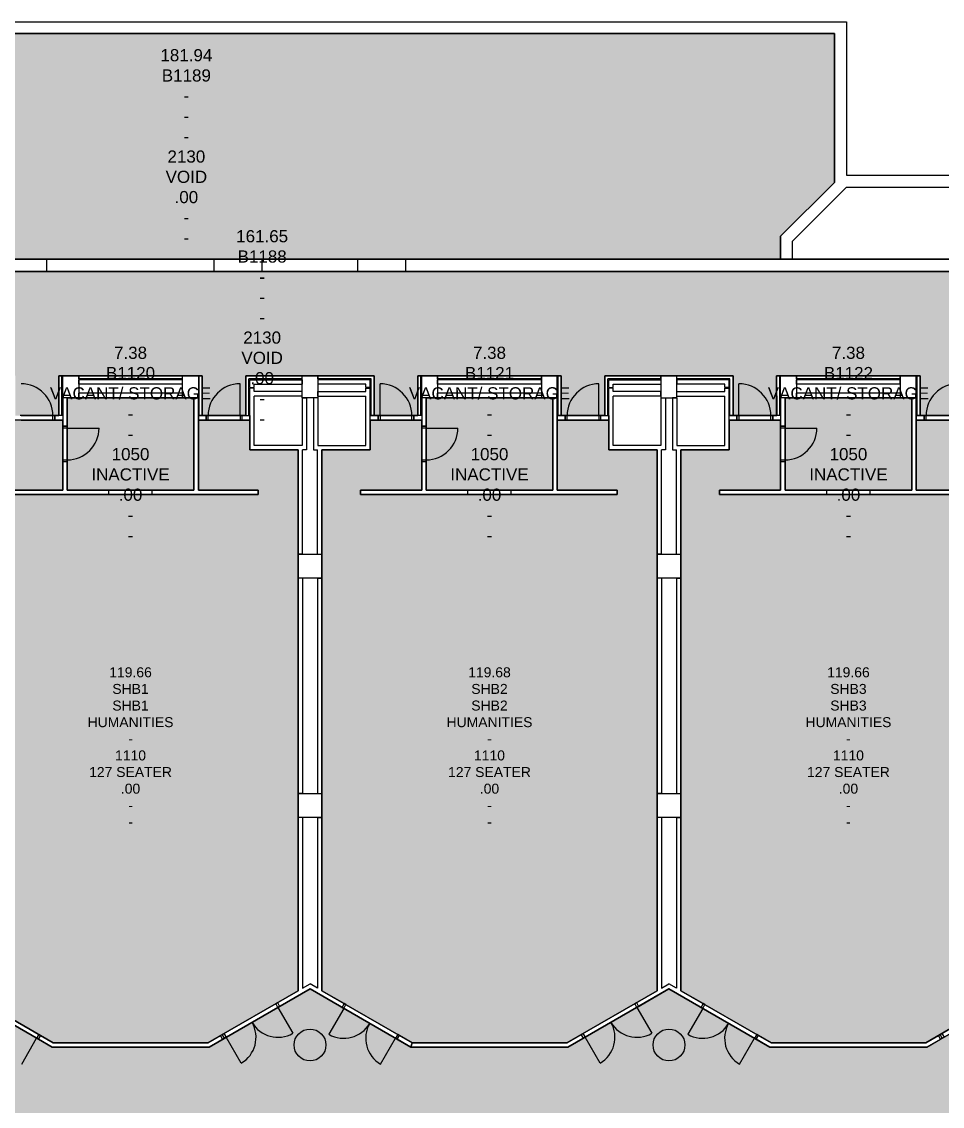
# Model space of a CAD drawing. Header units: inches. Extents: x -2632 to 158712, y -12611 to 70723.
# Drawn here: x 35239 to 58322, y 43535 to 70723 of the extents above; entities that cross this region are included whole.
import ezdxf

# ---------------------------------------------------------------- set-up
doc = ezdxf.new("R2010")
doc.units = ezdxf.units.IN
doc.header["$MEASUREMENT"] = 0
for name, color, linetype in [('DR', 8, 'Continuous'), ('GROS$', 1, 'Continuous'), ('HL-TMP', 7, 'Continuous'), ('RM$', 5, 'Continuous'), ('RM$TXT', 5, 'Continuous'), ('WA_EXT', 7, 'Continuous')]:
    doc.layers.add(name, color=color, linetype=linetype)
doc.styles.get("Standard").update_dxf_attribs({"font": 'arial.ttf'})

msp = doc.modelspace()

# ---------------------------------------------------------------- hatches: boundary and pattern name
at = {"layer": 'HL-TMP', "true_color": 0x66cfcf}
h = msp.add_hatch(color=133, dxfattribs=at)
h.paths.add_polyline_path([(2113, 61463), (968, 61463), (968, 61373), (968, 61358), (968, 58699), (2098, 58699)], flags=0)
h.paths.add_polyline_path([(69668, 64573), (63268, 64573), (60618, 64458), (24468, 64458), (22818, 64458), (22818, 65273), (18618, 65273), (18618, 64473), (12868, 64473), (12868, 61823), (35078, 61848), (35078, 60848), (35223, 60848), (36170, 60848), (36168, 61848), (39768, 61848), (39765, 60848), (40858, 60848), (40858, 61848), (44078, 61848), (44078, 60848), (45168, 60848), (45168, 61848), (48768, 61848), (48768, 60848), (49860, 60848), (49858, 61848), (53078, 61848), (53078, 60848), (54170, 60848), (54168, 61848), (57768, 61848), (57768, 60848), (58860, 60848), (58858, 61848), (62078, 61848), (62078, 60848), (63168, 60848), (63168, 61848), (68078, 61848), (68075, 60848), (69168, 60848), (69168, 61848), (69668, 61848)], flags=0)
h.paths.add_polyline_path([(55618, 70423), (23118, 70423), (23118, 64773), (24468, 64773), (54268, 64773), (54268, 65346), (55618, 66696)], flags=0)
at = {"layer": 'HL-TMP', "true_color": 0xff0000}
h = msp.add_hatch(color=1, dxfattribs=at)
h.paths.add_polyline_path([(42168, 59988), (40958, 59988), (40958, 60738), (39668, 60738), (39668, 58978), (41168, 58978), (41168, 58868), (34733, 58868), (34733, 58927), (34733, 58982), (36268, 58978), (36268, 60738), (35223, 60738), (34978, 60738), (34978, 59988), (33768, 59988), (33768, 46433), (35712, 45311), (35712, 45311), (36029, 45128), (39907, 45128), (42168, 46433)], flags=0)
h.paths.add_polyline_path([(51168, 59988), (49958, 59988), (49958, 60738), (48863, 60738), (48668, 60738), (48668, 58978), (50168, 58978), (50168, 58868), (43733, 58872), (43733, 58978), (45268, 58978), (45268, 60738), (43978, 60738), (43978, 59988), (42768, 59988), (42768, 46433), (45029, 45128), (48907, 45128), (51168, 46433)], flags=0)
h.paths.add_polyline_path([(60168, 59988), (58958, 59988), (58958, 60738), (57668, 60738), (57668, 58978), (59168, 58978), (59168, 58868), (52733, 58868), (52733, 58982), (54268, 58978), (54268, 60738), (52978, 60738), (52978, 59988), (51768, 59988), (51768, 46433), (54029, 45128), (57907, 45128), (59609, 46111), (59609, 46111), (60168, 46433)], flags=0)
h.paths.add_polyline_path([(70368, 60163), (69268, 60163), (69268, 60738), (67978, 60738), (67978, 58978), (69512, 58978), (69512, 58868), (61768, 58868), (61768, 58978), (63268, 58978), (63268, 60738), (61978, 60738), (61978, 59988), (60768, 59988), (60768, 46433), (62712, 45311), (63029, 45128), (67897, 45128), (70368, 46555)], flags=0)
h.paths.add_polyline_path([(93568, 58373), (92968, 58373), (92968, 58773), (93268, 58773), (93568, 58773), (93568, 61373), (92968, 61373), (92968, 61773), (93568, 61773), (93568, 64373), (92968, 64373), (92968, 64773), (93568, 64773), (93568, 67373), (92968, 67373), (92968, 67773), (93568, 67773), (93568, 69013), (92168, 69013), (92168, 68613), (88768, 68613), (88768, 69013), (86168, 69013), (86168, 68613), (82768, 68613), (82768, 69013), (81368, 69013), (81368, 67773), (81968, 67773), (81968, 67373), (81518, 67373), (81518, 64773), (81968, 64773), (81968, 64373), (81518, 64373), (81518, 61773), (81968, 61773), (81968, 61373), (81898, 61373), (81518, 61373), (81518, 58773), (81968, 58773), (81968, 58373), (81518, 58373), (81518, 55773), (81968, 55773), (81968, 55373), (81518, 55373), (81518, 52773), (81968, 52773), (81968, 52628), (92968, 52628), (92968, 52773), (93568, 52773), (93568, 55373), (92968, 55373), (92968, 55773), (93568, 55773)], flags=0)
h.paths.add_polyline_path([(37913, 40408), (36668, 40408), (36668, 40373), (36268, 40373), (33668, 40408), (33668, 40373), (32868, 40373), (23568, 40408), (23568, 40373), (22768, 40373), (21668, 40408), (21668, 37990), (20301, 36623), (15135, 36623), (13768, 37990), (13768, 38373), (13768, 40408), (12868, 40408), (12868, 40373), (7768, 40373), (7184, 40408), (668, 40408), (668, 40373), (468, 40373), (468, 40323), (468, 37773), (518, 37773), (968, 37773), (968, 37373), (468, 37373), (468, 34773), (968, 34773), (968, 34373), (468, 34373), (468, 31773), (968, 31773), (968, 31373), (468, 31373), (468, 28773), (968, 28773), (968, 28373), (468, 28373), (468, 25773), (968, 25773), (968, 25373), (468, 25373), (468, 22773), (518, 22773), (5253, 22683), (5253, 17773), (5723, 17773), (5723, 16773), (12868, 16773), (12868, 16723), (13768, 16723), (13768, 16773), (14168, 16773), (14168, 16723), (21268, 16723), (21268, 16773), (21668, 16773), (21668, 16723), (22768, 16723), (22768, 16773), (23468, 16773), (23468, 16723), (32868, 16723), (32868, 16773), (33668, 16773), (33668, 16723), (37913, 16723)], flags=0)
h.paths.add_polyline_path([(45413, 31503), (38213, 31503), (38213, 24113), (45413, 24113)], flags=0)
h.paths.add_polyline_path([(119938, 44532), (120868, 45072), (121620, 46369), (120768, 46864), (120768, 49186), (120768, 49534), (120233, 50461), (119882, 50663), (119932, 50750), (111575, 55575), (111525, 55489), (111218, 55666), (105852, 46373), (105247, 46373), (105192, 46373), (105192, 44473), (105592, 44473), (105592, 42364), (105592, 39673), (105192, 39673), (105192, 37773), (105852, 37773), (111218, 28480), (120233, 33685), (120768, 34612), (120768, 37282), (121620, 37777), (120868, 39074), (119938, 39613)], flags=0)
h.paths.add_polyline_path([(60268, 31393), (48633, 31393), (48633, 24285), (60268, 24285)], flags=0)
at = {"layer": 'HL-TMP', "true_color": 0x666666}
h = msp.add_hatch(color=251, dxfattribs=at)
h.paths.add_polyline_path([(63268, 13523), (61068, 13523), (61068, 13273), (60768, 13273), (60768, 12973), (60268, 12973), (60268, 13523), (57668, 13523), (57668, 12973), (57268, 12973), (57268, 13523), (54668, 13523), (54668, 12973), (54578, 12973), (54578, 6933), (60358, 6933), (60358, 9093), (63268, 9093)], flags=0)
h.paths.add_polyline_path([(45413, 12973), (45268, 12973), (45268, 13523), (42668, 13523), (42668, 12973), (42268, 12973), (42268, 13523), (39668, 13523), (39668, 12973), (39268, 12973), (39268, 13523), (36668, 13523), (36668, 12973), (36268, 12973), (36268, 13523), (33668, 13523), (33668, 12973), (33168, 12973), (33168, 13273), (32868, 13273), (32868, 13523), (30668, 13523), (30668, 9093), (33578, 9093), (33578, 6933), (39358, 6933), (39358, 8643), (45413, 8643), (45413, 8743)], flags=0)
h.paths.add_polyline_path([(5093, 61463), (2223, 61463), (2223, 58698), (5093, 58683)], flags=0)
h.paths.add_polyline_path([(39558, 61298), (36378, 61298), (36378, 58978), (39558, 58978)], flags=0)
h.paths.add_polyline_path([(48558, 61298), (45378, 61298), (45378, 58978), (48558, 58978)], flags=0)
h.paths.add_polyline_path([(57558, 61298), (54378, 61298), (54378, 58978), (57558, 58978)], flags=0)
h.paths.add_polyline_path([(67868, 61340), (66268, 61340), (66268, 61298), (63378, 61298), (63378, 58978), (67868, 58978)], flags=0)
h.paths.add_polyline_path([(33358, 8873), (23468, 8873), (23068, 8873), (23068, 6273), (23268, 6273), (23268, 6183), (30268, 6183), (30268, 6933), (33358, 6933)], flags=0)
h.paths.add_polyline_path([(30268, 5963), (23268, 5963), (23268, 4373), (23068, 4373), (23068, 3273), (23268, 3273), (23268, 1373), (23068, 1373), (23053, -4227), (23468, -4227), (23468, -4627), (23068, -4627), (23068, -5852), (24268, -5852), (24268, -5816), (24268, -5327), (24358, -5327), (24358, -4807), (24358, -3037), (23963, -3037), (23963, -1627), (23468, -1627), (23468, -1407), (24183, -1407), (24183, -2817), (27868, -2817), (27868, -2777), (24868, -2777), (24868, 1173), (27868, 1173), (27868, -2817), (28768, -2817), (29268, -2817), (29268, -887), (29268, 933), (30268, 933)], flags=0)
h.paths.add_polyline_path([(35568, 933), (36268, 933), (36268, 6073), (36268, 6823), (33578, 6823), (33578, -2816), (33358, -2816), (33358, 6713), (30668, 6713), (30668, 713), (29488, 713), (29488, -887), (29488, -3724), (29363, -3849), (29190, -3672), (27883, -4979), (28231, -5327), (28818, -5327), (29558, -4587), (30691, -4587), (30691, -4401), (33207, -4401), (33207, -4416), (33578, -4416), (33578, -4587), (34339, -4587), (35023, -4982), (35023, -5327), (36668, -5327), (36668, -5827), (39268, -5827), (39268, -5437), (37068, -5437), (37068, -4793), (35568, -3927)], flags=0)
h.paths.add_polyline_path([(29268, -3037), (27868, -3037), (24578, -3037), (24578, -4399), (27137, -4399), (27137, -4587), (27491, -4587), (27792, -4889), (29216, -3465), (29268, -3516)], flags=0)
h.paths.add_polyline_path([(27399, -4807), (26996, -4807), (26996, -4547), (26986, -4547), (24578, -4547), (24578, -4807), (24578, -5327), (24668, -5327), (24668, -5827), (27268, -5827), (27268, -5327), (27919, -5327)], flags=0)
h.paths.add_polyline_path([(39358, 5073), (36488, 5073), (36468, 1573), (36668, 1573), (36668, 713), (35788, 713), (35788, -3287), (36468, -3287), (39358, -3287), (39358, -800), (38768, -800), (38768, -2627), (36768, -2627), (36768, 373), (38768, 373), (38768, -800), (39358, -800)], flags=0)
h.paths.add_polyline_path([(39358, -3507), (36468, -3507), (35788, -3507), (35788, -3800), (37288, -4666), (37288, -4909), (39358, -4909)], flags=0)
h.paths.add_polyline_path([(54358, -800), (54358, 713), (50978, 713), (50978, 1313), (48578, 1313), (48578, 713), (48358, 713), (48358, 6823), (45578, 6823), (45578, 2033), (45578, 713), (45358, 713), (45358, 1313), (42958, 1313), (42958, 713), (39578, 713), (39578, -800), (39578, -4997), (42523, -4997), (42523, -5327), (42561, -5327), (42668, -5327), (42668, -5827), (45268, -5827), (45268, -5327), (45668, -5327), (45668, -5827), (48268, -5827), (48268, -5327), (48668, -5327), (48668, -5827), (51268, -5827), (51268, -5327), (51413, -5327), (51413, -4997), (54358, -4997), (54358, -4793), (54379, -4793), (54358, -3593)], flags=0)
h.paths.add_polyline_path([(57448, 5073), (54578, 5073), (54578, -3287), (57468, -3290), (57468, -3180), (57168, -2627), (55168, -2627), (55168, 373), (57168, 373), (57168, -2627), (57468, -3180), (58148, -3180), (58148, 713), (57268, 713), (57268, 1573), (57448, 1573)], flags=0)
h.paths.add_polyline_path([(57448, 6073), (57268, 6073), (57268, 6823), (54578, 6823), (54578, 5293), (57448, 5293)], flags=0)
h.paths.add_polyline_path([(57268, -5327), (57668, -5327), (58913, -5327), (58913, -4982), (59596, -4587), (60358, -4587), (60358, -2816), (60358, 6823), (57668, 6823), (57668, 1573), (57668, 933), (58368, 933), (58368, -3927), (56868, -4793), (56868, -5437), (54668, -5437), (54668, -5827), (57268, -5827)], flags=0)
h.paths.add_polyline_path([(66068, 1173), (69068, 1173), (69068, -2777), (66468, -2777), (66468, -3037), (65168, -3037), (64668, -3037), (64674, -3510), (64719, -3465), (66151, -4897), (66445, -4587), (66799, -4587), (66799, -4399), (69358, -4399), (69358, -3037), (69223, -3037), (69223, -2817), (69753, -2817), (69753, -1407), (70468, -1407), (70468, -1227), (70868, -1227), (70868, 1373), (70668, 1373), (70668, 3273), (70868, 3273), (70868, 4373), (70668, 4373), (70668, 5963), (69168, 5963), (63668, 5963), (63668, 933), (64668, 933), (64668, 713), (63268, 713), (63268, 6713), (60578, 6713), (60578, -2816), (60578, -4416), (60578, -4587), (60723, -4587), (60729, -4401), (63244, -4401), (63244, -4587), (64377, -4587), (65117, -5327), (65705, -5327), (66053, -4979), (64747, -3674), (64572, -3849), (64448, -3724), (64448, -887), (64668, -887), (64668, -2817), (66068, -2817)], flags=0)
h.paths.add_polyline_path([(58148, -3800), (58148, -3400), (57468, -3400), (54818, -3397), (54818, -3507), (54578, -3507), (54578, -4793), (54578, -4912), (56648, -4912), (56648, -4666)], flags=0)
h.paths.add_polyline_path([(70818, 8873), (60578, 8873), (60578, 6933), (63668, 6933), (63668, 6183), (69168, 6183), (70668, 6183), (70668, 6273), (70868, 6273)], flags=0)
h.paths.add_polyline_path([(54488, 12973), (54268, 12973), (54268, 13523), (51668, 13523), (51668, 12973), (51268, 12973), (51268, 13523), (48668, 13523), (48668, 12973), (48523, 12973), (48523, 8643), (54488, 8643)], flags=0)
h.paths.add_polyline_path([(61068, 34573), (64943, 34573), (64943, 27813), (60578, 27813), (60578, 28373), (61068, 28373), (61068, 28773), (60578, 28773), (60578, 34373), (61068, 34373)], flags=0)
h.paths.add_polyline_path([(72468, 44873), (70368, 44873), (70368, 45273), (69868, 46139), (67926, 45018), (62999, 45018), (62657, 45215), (60468, 46480), (59664, 46015), (57936, 45018), (53999, 45018), (51468, 46480), (48936, 45018), (44999, 45018), (44999, 45018), (42468, 46480), (39936, 45018), (35999, 45018), (35657, 45215), (35657, 45215), (33468, 46480), (30936, 45018), (25799, 45018), (25457, 45215), (24015, 46048), (23568, 45273), (23568, 44873), (23168, 44873), (23168, 40773), (23568, 40773), (23568, 40628), (32868, 40623), (32868, 40873), (33168, 40873), (33168, 41173), (33668, 41173), (33668, 40628), (34168, 40628), (35768, 40628), (36268, 40628), (36268, 41173), (36668, 41173), (36668, 40628), (39268, 40628), (39268, 41173), (39668, 41173), (39668, 40373), (39268, 40373), (39268, 40518), (38918, 40518), (38918, 39301), (39523, 39301), (39523, 34773), (39568, 34773), (39568, 34373), (39368, 34373), (39368, 34518), (39133, 34518), (39133, 33538), (39523, 33538), (39523, 31613), (43913, 31613), (45508, 35403), (43513, 35880), (45013, 37044), (45468, 36935), (45468, 38573), (48468, 38573), (48468, 36935), (48923, 37044), (50423, 35880), (48428, 35403), (45508, 35403), (43913, 31613), (48413, 31613), (54413, 31613), (54413, 40373), (54268, 40373), (54268, 41173), (54668, 41173), (54668, 40628), (57268, 40628), (57268, 41173), (57668, 41173), (57668, 40628), (60268, 40628), (60268, 41173), (60768, 41173), (60768, 40873), (61068, 40873), (61068, 40623), (70368, 40628), (70368, 40773), (71168, 40773), (71168, 40628), (72182, 40628), (72182, 40773), (72468, 40773)], flags=0)
h.paths.add_polyline_path([(54358, 6933), (51198, 6933), (51198, 933), (54358, 933)], flags=0)
h.paths.add_polyline_path([(79768, 13373), (72668, 13373), (72668, 11390), (72833, 10990), (73635, 10189), (74035, 10023), (78401, 10023), (78801, 10189), (79602, 10990), (79768, 11390)], flags=0)
h.paths.add_polyline_path([(79768, 47256), (79602, 47656), (78801, 48457), (78401, 48623), (74035, 48623), (73635, 48457), (72833, 47656), (72668, 47256), (72668, 45273), (78168, 45273), (78168, 45098), (79753, 45098), (79753, 45273)], flags=0)
h.paths.add_polyline_path([(21268, 47256), (21102, 47656), (20301, 48457), (19901, 48623), (15535, 48623), (15135, 48457), (14333, 47656), (14168, 47256), (14168, 45273), (19668, 45273), (21268, 45273)], flags=0)
h.paths.add_polyline_path([(21268, 13373), (19668, 13373), (15768, 13373), (15768, 13548), (14168, 13548), (14168, 11390), (14333, 10990), (15135, 10189), (15535, 10023), (19901, 10023), (20301, 10189), (21268, 11390)], flags=0)
h.paths.add_polyline_path([(127127, 43176), (121715, 46314), (120963, 45017), (121442, 44737), (122678, 44022), (122678, 40124), (120963, 39129), (121715, 37832), (127127, 40969), (127770, 42073)], flags=0)
h.paths.add_polyline_path([(42738, 6933), (39578, 6933), (39578, 6713), (39578, 933), (42738, 933)], flags=0)
h.paths.add_polyline_path([(93317, 43373), (88153, 43373), (81493, 43373), (81493, 41028), (86168, 41028), (86168, 40628), (89189, 40628), (89189, 40628), (93168, 40628), (93168, 41028), (93317, 41028)], flags=0)
h.paths.add_polyline_path([(12028, 43513), (968, 43513), (968, 43373), (68, 43373), (68, 43513), (-2332, 43513), (-2332, 41028), (-332, 41028), (668, 41028), (668, 40628), (7184, 40628), (7768, 40628), (7768, 41028), (12028, 41028)], flags=0)
h.paths.add_polyline_path([(105082, 39673), (103720, 39673), (103720, 37773), (105082, 37773)], flags=0)
h.paths.add_polyline_path([(105082, 46373), (103720, 46373), (103720, 44473), (105082, 44473)], flags=0)
h.paths.add_polyline_path([(88313, 48323), (86428, 48323), (86428, 43483), (88153, 43483), (88313, 43483)], flags=0)
h.paths.add_polyline_path([(7918, 61463), (5203, 61463), (5203, 58683), (7918, 58683)], flags=0)
h.paths.add_polyline_path([(12718, 61373), (11818, 61373), (11818, 61463), (10618, 61463), (10518, 61463), (10518, 58683), (11968, 58683), (11968, 58773), (12728, 58773)], flags=0)
h.paths.add_polyline_path([(5273, 13518), (7663, 13518), (7663, 4628), (7542, 4628), (7542, 4518), (7773, 4518), (7773, 3518), (5163, 3518), (5163, 4518), (5273, 4518), (5273, 7628)], flags=0)
h.paths.add_polyline_path([(72970, 49525), (71506, 49525), (71506, 48093), (71168, 48093), (71168, 48073), (71168, 47873), (70478, 47873), (70478, 46313), (72368, 46313), (72368, 47256), (72268, 47256), (72268, 47656), (72551, 47939), (72551, 47939), (73554, 48942)], flags=0)
h.paths.add_polyline_path([(54488, 8533), (48413, 8533), (48413, 12973), (48268, 12973), (48268, 13523), (45668, 13523), (45668, 12973), (45523, 12973), (45523, 8533), (39468, 8533), (39468, 6933), (39578, 6933), (42738, 6933), (42787, 6933), (47768, 6933), (50668, 6933), (51198, 6933), (54358, 6933), (54468, 6933)], flags=0)
h.paths.add_polyline_path([(13943, 16373), (13768, 16373), (13768, 16503), (12868, 16503), (12868, 16373), (11968, 16373), (11968, 16553), (5723, 16553), (968, 16553), (968, 16373), (968, 13628), (7323, 13628), (10004, 13628), (13682, 13628), (13768, 13628), (13768, 13773), (13943, 13773)], flags=0)
h.paths.add_polyline_path([(21443, 16373), (21268, 16373), (21268, 16503), (14168, 16503), (14168, 16373), (13993, 16373), (13993, 13773), (14168, 13773), (14168, 13598), (15768, 13598), (15768, 13773), (21268, 13773), (21443, 13773)], flags=0)
h.paths.add_polyline_path([(48413, 31613), (45523, 31613), (45523, 24113), (45523, 23893), (45523, 16503), (42668, 16503), (42668, 16373), (42268, 16373), (42268, 16503), (33668, 16503), (33668, 16373), (33604, 16373), (32868, 16373), (32868, 16503), (23468, 16503), (23468, 16373), (22768, 16373), (22768, 16503), (21668, 16503), (21668, 16373), (21493, 16373), (21493, 13773), (21668, 13773), (21668, 13628), (22709, 13628), (24268, 13628), (24268, 13773), (24668, 13773), (24668, 13633), (30268, 13633), (30268, 13773), (30668, 13773), (30668, 13633), (32868, 13633), (32868, 13773), (33668, 13773), (33668, 13633), (36268, 13633), (36268, 13773), (36668, 13773), (36668, 13633), (39268, 13633), (39268, 13773), (39668, 13773), (39668, 13633), (42268, 13633), (42268, 13773), (42668, 13773), (42668, 13633), (42723, 13633), (45268, 13633), (45268, 13773), (45668, 13773), (45668, 13633), (48268, 13633), (48268, 13773), (48668, 13773), (48668, 13633), (51268, 13633), (51268, 13773), (51668, 13773), (51668, 13633), (54268, 13633), (54268, 13773), (54668, 13773), (54668, 13633), (57268, 13633), (57268, 13773), (57668, 13773), (57668, 13633), (60268, 13633), (60268, 13773), (61068, 13773), (61068, 13633), (63268, 13633), (63268, 13773), (63358, 13773), (63358, 16518), (61411, 16518), (61068, 16518), (61068, 16373), (60268, 16373), (60268, 16518), (51668, 16518), (51668, 16373), (51268, 16373), (51268, 16518), (48413, 16518)], flags=0)
h.paths.add_polyline_path([(104382, 43531), (104382, 44363), (103750, 44363), (102578, 43680), (102578, 40466), (103750, 39783), (104382, 39783)], flags=0)
h.paths.add_polyline_path([(23118, 44873), (19668, 44873), (14168, 44873), (13768, 44873), (12078, 44873), (12078, 43733), (12418, 43733), (12418, 43513), (12078, 43513), (12078, 41028), (12868, 41028), (12868, 40628), (13768, 40628), (13768, 40773), (14168, 40773), (14168, 40628), (21268, 40628), (21268, 40773), (21668, 40773), (21668, 40628), (22768, 40628), (22768, 40773), (23118, 40773)], flags=0)
at = {"layer": 'HL-TMP', "true_color": 0x333333}
h = msp.add_hatch(color=250, dxfattribs=at)
h.paths.add_polyline_path([(72518, 44873), (81389, 44873), (81413, 44873), (81413, 43373), (81443, 43373), (81443, 41028), (81068, 41028), (81068, 40628), (80194, 40628), (80194, 40773), (79594, 40773), (79594, 40518), (76518, 40518), (76518, 40773), (75918, 40773), (75918, 40518), (72782, 40518), (72782, 40773), (72515, 40773)], flags=0)
h.paths.add_polyline_path([(103610, 39737), (102468, 40402), (102468, 43743), (103610, 44409), (103610, 46389), (104374, 46834), (102353, 50303), (99583, 50303), (97773, 47196), (98287, 46290), (96896, 43903), (96728, 43615), (95687, 43615), (95545, 43373), (93367, 43373), (93367, 41028), (93868, 41028), (93868, 40773), (95545, 40773), (95687, 40530), (96728, 40530), (96896, 40243), (98287, 37856), (97773, 36950), (99583, 33843), (102353, 33843), (104374, 37312), (103610, 37773)], flags=0)
h.paths.add_polyline_path([(12418, 58373), (11968, 58373), (11968, 58463), (10333, 58463), (10333, 55773), (12418, 55773)], flags=0)
h.paths.add_polyline_path([(85028, 52518), (88313, 52518), (88313, 48433), (86318, 48433), (86318, 48323), (85028, 48323)], flags=0)
h.paths.add_polyline_path([(22653, 53905), (22768, 53905), (22768, 54273), (22768, 57273), (23458, 57273), (23458, 59873), (22768, 59873), (22768, 61323), (12838, 61323), (12838, 58773), (12868, 58773), (12868, 58373), (12868, 55773), (12868, 55373), (12728, 55373), (12728, 52773), (12868, 52773), (12868, 52373), (12618, 52373), (12618, 49773), (12868, 49773), (12868, 49373), (12728, 49373), (12728, 46773), (12868, 46773), (12868, 46373), (12618, 46373), (12618, 45273), (13768, 45273), (13868, 45273), (13868, 47256), (13768, 47256), (13768, 47656), (15135, 49023), (15535, 49023), (15535, 48923), (19901, 48923), (19901, 49023), (20301, 49023), (21668, 47656), (21668, 47273), (21568, 47256), (21568, 46649), (22768, 46649), (22768, 48240), (22653, 48240)], flags=0)
h.paths.add_polyline_path([(72468, 44873), (70368, 44873), (70368, 45273), (69868, 46139), (67926, 45018), (62999, 45018), (62657, 45215), (60468, 46480), (59664, 46015), (57936, 45018), (53999, 45018), (51468, 46480), (48936, 45018), (44999, 45018), (44999, 45018), (42468, 46480), (39936, 45018), (35999, 45018), (35657, 45215), (35657, 45215), (33468, 46480), (30936, 45018), (25799, 45018), (25457, 45215), (24015, 46048), (23568, 45273), (23568, 44873), (23168, 44873), (23168, 40773), (23568, 40773), (23568, 40628), (32868, 40623), (32868, 40873), (33168, 40873), (33168, 41173), (33668, 41173), (33668, 40628), (34168, 40628), (35768, 40628), (36268, 40628), (36268, 41173), (36668, 41173), (36668, 40628), (39268, 40628), (39268, 41173), (39668, 41173), (39668, 40373), (39268, 40373), (39268, 40518), (38918, 40518), (38918, 39301), (39523, 39301), (39523, 34773), (39568, 34773), (39568, 34373), (39368, 34373), (39368, 34518), (39133, 34518), (39133, 33538), (39523, 33538), (39523, 31613), (43913, 31613), (45508, 35403), (43513, 35880), (45013, 37044), (45468, 36935), (45468, 38573), (48468, 38573), (48468, 36935), (48923, 37044), (50423, 35880), (48428, 35403), (45508, 35403), (43913, 31613), (48413, 31613), (54413, 31613), (54413, 40373), (54268, 40373), (54268, 41173), (54668, 41173), (54668, 40628), (57268, 40628), (57268, 41173), (57668, 41173), (57668, 40628), (60268, 40628), (60268, 41173), (60768, 41173), (60768, 40873), (61068, 40873), (61068, 40623), (70368, 40628), (70368, 40773), (71168, 40773), (71168, 40628), (72182, 40628), (72182, 40773), (72468, 40773)], flags=0)

# ---------------------------------------------------------------- linework, layer by layer
at = {"layer": 'DR', "linetype": 'Continuous'}
for p, q in [((40713, 60848), (40713, 61648)), ((44223, 60848), (44223, 61648)), ((49713, 60848), (49713, 61648)), ((53223, 60848), (53223, 61648)), ((36378, 60538), (37178, 60538)), ((45378, 60538), (46178, 60538)), ((54378, 60538), (55178, 60538)), ((41664, 46015), (42039, 45366)), ((43315, 45990), (42940, 45341)), ((50664, 46015), (51039, 45366)), ((52315, 45990), (51940, 45341)), ((35239, 44591), (35614, 45240)), ((40740, 44616), (40365, 45265)), ((44239, 44591), (44614, 45240)), ((49740, 44616), (49365, 45265)), ((53239, 44591), (53614, 45240))]:
    msp.add_line(p, q, dxfattribs=at)
for points in [[(36023, 60848), (36073, 60848), (36073, 60738), (36023, 60738), (36023, 60848)], [(39913, 60848), (39863, 60848), (39863, 60738), (39913, 60738), (39913, 60848)], [(40763, 60848), (40713, 60848), (40713, 60738), (40763, 60738), (40763, 60848)], [(44173, 60848), (44223, 60848), (44223, 60738), (44173, 60738), (44173, 60848)], [(45023, 60848), (45073, 60848), (45073, 60738), (45023, 60738), (45023, 60848)], [(48913, 60848), (48863, 60848), (48863, 60738), (48913, 60738), (48913, 60848)], [(49763, 60848), (49713, 60848), (49713, 60738), (49763, 60738), (49763, 60848)], [(53173, 60848), (53223, 60848), (53223, 60738), (53173, 60738), (53173, 60848)], [(54023, 60848), (54073, 60848), (54073, 60738), (54023, 60738), (54023, 60848)], [(57913, 60848), (57863, 60848), (57863, 60738), (57913, 60738), (57913, 60848)], [(36378, 60588), (36378, 60538), (36268, 60538), (36268, 60588), (36378, 60588)], [(45378, 60588), (45378, 60538), (45268, 60538), (45268, 60588), (45378, 60588)], [(54378, 60588), (54378, 60538), (54268, 60538), (54268, 60588), (54378, 60588)], [(36378, 59738), (36378, 59688), (36268, 59688), (36268, 59738), (36378, 59738)], [(45378, 59738), (45378, 59688), (45268, 59688), (45268, 59738), (45378, 59738)], [(54378, 59738), (54378, 59688), (54268, 59688), (54268, 59738), (54378, 59738)], [(41664, 46015), (41609, 46111), (41652, 46136), (41707, 46040), (41664, 46015)], [(43315, 45990), (43370, 46086), (43327, 46111), (43272, 46015), (43315, 45990)], [(50664, 46015), (50609, 46111), (50652, 46136), (50707, 46040), (50664, 46015)], [(52315, 45990), (52370, 46086), (52327, 46111), (52272, 46015), (52315, 45990)], [(35657, 45215), (35712, 45311), (35669, 45336), (35614, 45240), (35657, 45215)], [(40322, 45240), (40267, 45336), (40310, 45361), (40365, 45265), (40322, 45240)], [(44657, 45215), (44712, 45311), (44669, 45336), (44614, 45240), (44657, 45215)], [(49322, 45240), (49267, 45336), (49310, 45361), (49365, 45265), (49322, 45240)], [(53657, 45215), (53712, 45311), (53669, 45336), (53614, 45240), (53657, 45215)], [(58322, 45240), (58267, 45336), (58310, 45361), (58365, 45265), (58322, 45240)]]:
    msp.add_lwpolyline(points, dxfattribs=at)
for centre, radius, start, end in [((35223, 60848), 800, 0, 90), ((40713, 60848), 800, 90, 180), ((44223, 60848), 800, 0, 90), ((49713, 60848), 800, 90, 180), ((53223, 60848), 800, 0, 90), ((58713, 60848), 800, 90, 180), ((36378, 60538), 800, 270, 0), ((45378, 60538), 800, 270, 0), ((54378, 60538), 800, 270, 0), ((40365, 45265), 750, 300, 30), ((41664, 46015), 750, 210, 300), ((43315, 45990), 750, 240, 330), ((44614, 45240), 750, 150, 240), ((49365, 45265), 750, 300, 30), ((50664, 46015), 750, 210, 300), ((52315, 45990), 750, 240, 330), ((53614, 45240), 750, 150, 240)]:
    msp.add_arc(centre, radius, start, end, dxfattribs=at)
at = {"layer": 'GROS$'}
for points in [[(22818, 70723), (55918, 70723), (55918, 66873), (60618, 66873), (60618, 64458), (63268, 64573), (63268, 64973), (69668, 64973), (69668, 61848), (71168, 61848), (71168, 59905), (71282, 59905), (71282, 57240), (71282, 55490), (72226, 55519)], [(23118, 70423), (55618, 70423), (55618, 66696), (54268, 65346), (54268, 64773), (54568, 64773), (54568, 65223), (55918, 66573), (60318, 66573), (60318, 64773), (24468, 64773)], [(24468, 64458), (60618, 64458)], [(58860, 60848), (57768, 60848), (57768, 61848), (54168, 61848), (54170, 60848), (53078, 60848), (53078, 61848), (49858, 61848), (49860, 60848), (48768, 60848), (48768, 61848), (45168, 61848), (45168, 60848), (44078, 60848), (44078, 61848), (40858, 61848), (40858, 60848), (39765, 60848), (39768, 61848), (36168, 61848), (36170, 60848), (35198, 60848)], [(34733, 58868), (41168, 58868), (41168, 58978), (39668, 58978), (39668, 61298), (39558, 61298), (39558, 58978), (36378, 58978), (36378, 61298), (39668, 61298), (39668, 60738), (40958, 60738), (40958, 59988), (42168, 59988), (42168, 46433), (39907, 45128), (36029, 45128), (35712, 45311), (35657, 45215), (35999, 45018), (39936, 45018), (42468, 46480), (44999, 45018), (45029, 45128), (42768, 46433), (42768, 59988), (43978, 59988), (43978, 60738), (45268, 60738), (45268, 58978), (43733, 58978), (43733, 58872), (50168, 58868), (50168, 58978), (48668, 58978), (48668, 61298), (48558, 61298), (48558, 58978), (45378, 58978), (45378, 61298), (48668, 61298), (48668, 60738), (48863, 60738), (49958, 60738), (49958, 59988), (51168, 59988), (51168, 46433), (48907, 45128), (45029, 45128), (44999, 45018), (48936, 45018), (51468, 46480), (53999, 45018), (57936, 45018), (59664, 46015)], [(59168, 58978), (57668, 58978), (57668, 61298), (57558, 61298), (57558, 58978), (54378, 58978), (54378, 61262), (54378, 61298), (57668, 61298), (57668, 60738), (58958, 60738)], [(35223, 60738), (36268, 60738), (36268, 58978), (34733, 58982)], [(59609, 46111), (57907, 45128), (54029, 45128), (51768, 46433), (51768, 59988), (52978, 59988), (52978, 60738), (54268, 60738), (54268, 58978), (52733, 58982), (52733, 58868), (59168, 58868)], [(33468, 46480), (35657, 45215), (35712, 45311), (33768, 46433)]]:
    msp.add_lwpolyline(points, dxfattribs=at)
at = {"layer": 'RM$'}
for points in [[(55618, 70423), (23118, 70423), (23118, 64773), (24468, 64773), (54268, 64773), (54268, 65346), (55618, 66696)], [(39558, 61298), (36378, 61298), (36378, 58978), (39558, 58978)], [(48558, 61298), (45378, 61298), (45378, 58978), (48558, 58978)], [(57558, 61298), (54378, 61298), (54378, 58978), (57558, 58978)], [(42168, 59988), (40958, 59988), (40958, 60738), (39668, 60738), (39668, 58978), (41168, 58978), (41168, 58868), (34733, 58868), (34733, 58927), (34733, 58982), (36268, 58978), (36268, 60738), (35223, 60738), (34978, 60738), (34978, 59988), (33768, 59988), (33768, 46433), (35712, 45311), (35712, 45311), (36029, 45128), (39907, 45128), (42168, 46433)], [(51168, 59988), (49958, 59988), (49958, 60738), (48863, 60738), (48668, 60738), (48668, 58978), (50168, 58978), (50168, 58868), (43733, 58872), (43733, 58978), (45268, 58978), (45268, 60738), (43978, 60738), (43978, 59988), (42768, 59988), (42768, 46433), (45029, 45128), (48907, 45128), (51168, 46433)], [(60168, 59988), (58958, 59988), (58958, 60738), (57668, 60738), (57668, 58978), (59168, 58978), (59168, 58868), (52733, 58868), (52733, 58982), (54268, 58978), (54268, 60738), (52978, 60738), (52978, 59988), (51768, 59988), (51768, 46433), (54029, 45128), (57907, 45128), (59609, 46111), (59609, 46111), (60168, 46433)]]:
    msp.add_lwpolyline(points, close=True, dxfattribs=at)
for points in [[(60618, 64458), (24468, 64458)], [(35223, 60848), (36170, 60848), (36168, 61848), (39768, 61848), (39765, 60848), (40858, 60848), (40858, 61848), (44078, 61848), (44078, 60848), (45168, 60848), (45168, 61848), (48768, 61848), (48768, 60848), (49860, 60848), (49858, 61848), (53078, 61848), (53078, 60848), (54170, 60848), (54168, 61848), (57768, 61848), (57768, 60848), (58860, 60848)], [(72468, 44873), (70368, 44873), (70368, 45273), (69868, 46139), (67926, 45018), (62999, 45018), (62657, 45215), (60468, 46480), (59664, 46015), (57936, 45018), (53999, 45018), (51468, 46480), (48936, 45018), (44999, 45018), (44999, 45018), (42468, 46480), (39936, 45018), (35999, 45018), (35657, 45215), (35657, 45215), (33468, 46480)], [(72468, 44873), (70368, 44873), (70368, 45273), (69868, 46139), (67926, 45018), (62999, 45018), (62657, 45215), (60468, 46480), (59664, 46015), (57936, 45018), (53999, 45018), (51468, 46480), (48936, 45018), (44999, 45018), (44999, 45018), (42468, 46480), (39936, 45018), (35999, 45018), (35657, 45215), (35657, 45215), (33468, 46480)]]:
    msp.add_lwpolyline(points, dxfattribs=at)
at = {"layer": 'WA_EXT', "linetype": 'Continuous'}
for p, q in [((22818, 70723), (55918, 70723)), ((55918, 70723), (55918, 66873)), ((23118, 70423), (55618, 70423)), ((55618, 70423), (55618, 66696)), ((54268, 65346), (55618, 66696)), ((55918, 66873), (60618, 66873)), ((54568, 65223), (55918, 66573)), ((55918, 66573), (60318, 66573)), ((54268, 64773), (54268, 65346)), ((54568, 64773), (54568, 65223)), ((35868, 64458), (35868, 64773)), ((35868, 64773), (40068, 64773)), ((40068, 64458), (40068, 64773)), ((41268, 64458), (41268, 64773)), ((41268, 64773), (43668, 64773)), ((43668, 64458), (43668, 64773)), ((44868, 64458), (44868, 64773)), ((44868, 64773), (54268, 64773)), ((54568, 64773), (60318, 64773)), ((35868, 64458), (40068, 64458)), ((41268, 64458), (43668, 64458)), ((44868, 64458), (60618, 64458)), ((36168, 60848), (36168, 61848)), ((36248, 61848), (36168, 61848)), ((36248, 60848), (36248, 61848)), ((39268, 61848), (36668, 61848)), ((36668, 61768), (36668, 61848)), ((39268, 61768), (36668, 61768)), ((39268, 61748), (36668, 61748)), ((36668, 61638), (36668, 61748)), ((39268, 61768), (39268, 61848)), ((39268, 61638), (39268, 61748)), ((39688, 60848), (39688, 61848)), ((39768, 61848), (39688, 61848)), ((39768, 60848), (39768, 61848)), ((40858, 60848), (40858, 61848)), ((42268, 61848), (40858, 61848)), ((40938, 60848), (40938, 61768)), ((42268, 61768), (40938, 61768)), ((40958, 61748), (42268, 61748)), ((40958, 61554), (40958, 61748)), ((42268, 61768), (42268, 61848)), ((42268, 61748), (42268, 61638)), ((42668, 61768), (42668, 61848)), ((42668, 61748), (42668, 61638)), ((43978, 61748), (42668, 61748)), ((43978, 61554), (43978, 61748)), ((45168, 60848), (45168, 61848)), ((45248, 61848), (45168, 61848)), ((45248, 60848), (45248, 61848)), ((48268, 61848), (45668, 61848)), ((45668, 61768), (45668, 61848)), ((48268, 61768), (45668, 61768)), ((48268, 61748), (45668, 61748)), ((45668, 61638), (45668, 61748)), ((48268, 61768), (48268, 61848)), ((48268, 61638), (48268, 61748)), ((48688, 60848), (48688, 61848)), ((48768, 61848), (48688, 61848)), ((48768, 60848), (48768, 61848)), ((49858, 60848), (49858, 61848)), ((51268, 61848), (49858, 61848)), ((49938, 60848), (49938, 61768)), ((51268, 61768), (49938, 61768)), ((49958, 61748), (51268, 61748)), ((49958, 61554), (49958, 61748)), ((51268, 61768), (51268, 61848)), ((51268, 61748), (51268, 61638)), ((51668, 61768), (51668, 61848)), ((51668, 61748), (51668, 61638)), ((52978, 61748), (51668, 61748)), ((52978, 61554), (52978, 61748)), ((54168, 60848), (54168, 61848)), ((54248, 61848), (54168, 61848)), ((54248, 60848), (54248, 61848)), ((57268, 61848), (54668, 61848)), ((54668, 61768), (54668, 61848)), ((57268, 61768), (54668, 61768)), ((57268, 61748), (54668, 61748)), ((54668, 61638), (54668, 61748)), ((57268, 61768), (57268, 61848)), ((57268, 61638), (57268, 61748)), ((57688, 60848), (57688, 61848)), ((57768, 61848), (57688, 61848)), ((57768, 60848), (57768, 61848)), ((39268, 61638), (36668, 61638)), ((40958, 61554), (41068, 61554)), ((40958, 59988), (40958, 61534)), ((41068, 61534), (40958, 61534)), ((41068, 61638), (42268, 61638)), ((41068, 61554), (41068, 61638)), ((41068, 61450), (41068, 61534)), ((42268, 61450), (41068, 61450)), ((42268, 61340), (42268, 61450)), ((43868, 61638), (42668, 61638)), ((42668, 61340), (42668, 61450)), ((42668, 61450), (43868, 61450)), ((43868, 61554), (43868, 61638)), ((43978, 61554), (43868, 61554)), ((43868, 61534), (43978, 61534)), ((43868, 61450), (43868, 61534)), ((43978, 59988), (43978, 61534)), ((48268, 61638), (45668, 61638)), ((49958, 61554), (50068, 61554)), ((49958, 59988), (49958, 61534)), ((50068, 61534), (49958, 61534)), ((50068, 61638), (51268, 61638)), ((50068, 61554), (50068, 61638)), ((50068, 61450), (50068, 61534)), ((51268, 61450), (50068, 61450)), ((51268, 61340), (51268, 61450)), ((52868, 61638), (51668, 61638)), ((51668, 61340), (51668, 61450)), ((51668, 61450), (52868, 61450)), ((52868, 61554), (52868, 61638)), ((52978, 61554), (52868, 61554)), ((52868, 61534), (52978, 61534)), ((52868, 61450), (52868, 61534)), ((52978, 59988), (52978, 61534)), ((57268, 61638), (54668, 61638)), ((36378, 61298), (36268, 61298)), ((36268, 61298), (36268, 60588)), ((36378, 61298), (36378, 60588)), ((39268, 61408), (36668, 61408)), ((36668, 61298), (36668, 61408)), ((39268, 61298), (36668, 61298)), ((39268, 61408), (39268, 61298)), ((39558, 61298), (39558, 58978)), ((39668, 61298), (39558, 61298)), ((39668, 61298), (39668, 58978)), ((41068, 60098), (41068, 61340)), ((42268, 61340), (41068, 61340)), ((42268, 61298), (42268, 60098)), ((42268, 61298), (42378, 61298)), ((42378, 61298), (42378, 59988)), ((42558, 61298), (42558, 59988)), ((42668, 61298), (42558, 61298)), ((42668, 61340), (43868, 61340)), ((42668, 61298), (42668, 60098)), ((43868, 60098), (43868, 61340)), ((45378, 61298), (45268, 61298)), ((45268, 61298), (45268, 60588)), ((45378, 61298), (45378, 60588)), ((48268, 61408), (45668, 61408)), ((45668, 61298), (45668, 61408)), ((48268, 61298), (45668, 61298)), ((48268, 61408), (48268, 61298)), ((48558, 61298), (48558, 58978)), ((48668, 61298), (48558, 61298)), ((48668, 61298), (48668, 58978)), ((50068, 60098), (50068, 61340)), ((51268, 61340), (50068, 61340)), ((51268, 61298), (51268, 60098)), ((51268, 61298), (51378, 61298)), ((51378, 61298), (51378, 59988)), ((51558, 61298), (51558, 59988)), ((51668, 61298), (51558, 61298)), ((51668, 61340), (52868, 61340)), ((51668, 61298), (51668, 60098)), ((52868, 60098), (52868, 61340)), ((54378, 61298), (54268, 61298)), ((54268, 61298), (54268, 60588)), ((54378, 61298), (54378, 60588)), ((57268, 61408), (54668, 61408)), ((54668, 61298), (54668, 61408)), ((57268, 61298), (54668, 61298)), ((57268, 61408), (57268, 61298)), ((57558, 61298), (57558, 58978)), ((57668, 61298), (57558, 61298)), ((57668, 61298), (57668, 58978)), ((36268, 60848), (36073, 60848)), ((36073, 60738), (36073, 60848)), ((36268, 60738), (36073, 60738)), ((36248, 60848), (36168, 60848)), ((36268, 60848), (36268, 60738)), ((39668, 60848), (39668, 60738)), ((39668, 60848), (39863, 60848)), ((39668, 60738), (39863, 60738)), ((39768, 60848), (39688, 60848)), ((39863, 60738), (39863, 60848)), ((40763, 60848), (40958, 60848)), ((40763, 60738), (40763, 60848)), ((40763, 60738), (40958, 60738)), ((40858, 60848), (40938, 60848)), ((40958, 60848), (40958, 60738)), ((45268, 60848), (45073, 60848)), ((45073, 60738), (45073, 60848)), ((45268, 60738), (45073, 60738)), ((45248, 60848), (45168, 60848)), ((45268, 60848), (45268, 60738)), ((48668, 60848), (48668, 60738)), ((48668, 60848), (48863, 60848)), ((48668, 60738), (48863, 60738)), ((48768, 60848), (48688, 60848)), ((48863, 60738), (48863, 60848)), ((49763, 60848), (49958, 60848)), ((49763, 60738), (49763, 60848)), ((49763, 60738), (49958, 60738)), ((49858, 60848), (49938, 60848)), ((49958, 60848), (49958, 60738)), ((54268, 60848), (54073, 60848)), ((54073, 60738), (54073, 60848)), ((54268, 60738), (54073, 60738)), ((54248, 60848), (54168, 60848)), ((54268, 60848), (54268, 60738)), ((57668, 60848), (57668, 60738)), ((57668, 60848), (57863, 60848)), ((57668, 60738), (57863, 60738)), ((57768, 60848), (57688, 60848)), ((57863, 60738), (57863, 60848)), ((36378, 60588), (36268, 60588)), ((45378, 60588), (45268, 60588)), ((54378, 60588), (54268, 60588)), ((42268, 60098), (41068, 60098)), ((42668, 60098), (43868, 60098)), ((51268, 60098), (50068, 60098)), ((51668, 60098), (52868, 60098)), ((42168, 59988), (40958, 59988)), ((42168, 57373), (42168, 59988)), ((42278, 57373), (42278, 59988)), ((42378, 59988), (42278, 59988)), ((42558, 59988), (42658, 59988)), ((42658, 57373), (42658, 59988)), ((42768, 57373), (42768, 59988)), ((42768, 59988), (43978, 59988)), ((51168, 59988), (49958, 59988)), ((51168, 57373), (51168, 59988)), ((51278, 57373), (51278, 59988)), ((51378, 59988), (51278, 59988)), ((51558, 59988), (51658, 59988)), ((51658, 57373), (51658, 59988)), ((51768, 57373), (51768, 59988)), ((51768, 59988), (52978, 59988)), ((36268, 59688), (36268, 58978)), ((36378, 59688), (36268, 59688)), ((36378, 59688), (36378, 58978)), ((45268, 59688), (45268, 58978)), ((45378, 59688), (45268, 59688)), ((45378, 59688), (45378, 58978)), ((54268, 59688), (54268, 58978)), ((54378, 59688), (54268, 59688)), ((54378, 59688), (54378, 58978)), ((34733, 58978), (36268, 58978)), ((37423, 58868), (34733, 58868)), ((36378, 58978), (37423, 58978)), ((37423, 58868), (37423, 58978)), ((37423, 58978), (38513, 58978)), ((37423, 58868), (38513, 58868)), ((38513, 58868), (38513, 58978)), ((38513, 58978), (39558, 58978)), ((41168, 58868), (38513, 58868)), ((39668, 58978), (41168, 58978)), ((41168, 58868), (41168, 58978)), ((43733, 58872), (43733, 58982)), ((43733, 58978), (45268, 58978)), ((46423, 58868), (43733, 58868)), ((45378, 58978), (46423, 58978)), ((46423, 58868), (46423, 58978)), ((46423, 58978), (47513, 58978)), ((46423, 58868), (47513, 58868)), ((47513, 58868), (47513, 58978)), ((47513, 58978), (48558, 58978)), ((50168, 58868), (47513, 58868)), ((48668, 58978), (50168, 58978)), ((50168, 58868), (50168, 58978)), ((52733, 58872), (52733, 58982)), ((52733, 58978), (54268, 58978)), ((55423, 58868), (52733, 58868)), ((54378, 58978), (55423, 58978)), ((55423, 58868), (55423, 58978)), ((55423, 58978), (56513, 58978)), ((55423, 58868), (56513, 58868)), ((56513, 58868), (56513, 58978)), ((56513, 58978), (57558, 58978)), ((59168, 58868), (56513, 58868)), ((57668, 58978), (59168, 58978)), ((42278, 57373), (42168, 57373)), ((42658, 57373), (42768, 57373)), ((51278, 57373), (51168, 57373)), ((51658, 57373), (51768, 57373)), ((42168, 56773), (42168, 51373)), ((42278, 56773), (42168, 56773)), ((42278, 56773), (42278, 51373)), ((42658, 56773), (42658, 51373)), ((42658, 56773), (42768, 56773)), ((42768, 56773), (42768, 51373)), ((51168, 56773), (51168, 51373)), ((51278, 56773), (51168, 56773)), ((51278, 56773), (51278, 51373)), ((51658, 56773), (51658, 51373)), ((51658, 56773), (51768, 56773)), ((51768, 56773), (51768, 51373)), ((42278, 51373), (42168, 51373)), ((42658, 51373), (42768, 51373)), ((51278, 51373), (51168, 51373)), ((51658, 51373), (51768, 51373)), ((42168, 50773), (42168, 46433)), ((42278, 50773), (42168, 50773)), ((42278, 50773), (42278, 46497)), ((42658, 50773), (42658, 46497)), ((42658, 50773), (42768, 50773)), ((42768, 50773), (42768, 46433)), ((51168, 50773), (51168, 46433)), ((51278, 50773), (51168, 50773)), ((51278, 50773), (51278, 46497)), ((51658, 50773), (51658, 46497)), ((51658, 50773), (51768, 50773)), ((51768, 50773), (51768, 46433)), ((42278, 46497), (42468, 46607)), ((42658, 46497), (42468, 46607)), ((51278, 46497), (51468, 46607)), ((51658, 46497), (51468, 46607)), ((41609, 46111), (42168, 46433)), ((41664, 46015), (42468, 46480)), ((43272, 46015), (42468, 46480)), ((43327, 46111), (42768, 46433)), ((50609, 46111), (51168, 46433)), ((50664, 46015), (51468, 46480)), ((52272, 46015), (51468, 46480)), ((52327, 46111), (51768, 46433)), ((41664, 46015), (41609, 46111)), ((43272, 46015), (43327, 46111)), ((50664, 46015), (50609, 46111)), ((52272, 46015), (52327, 46111)), ((35657, 45215), (35712, 45311)), ((35999, 45018), (35657, 45215)), ((36029, 45128), (35712, 45311)), ((39907, 45128), (40223, 45311)), ((39936, 45018), (40278, 45215)), ((40278, 45215), (40223, 45311)), ((44657, 45215), (44712, 45311)), ((44999, 45018), (44657, 45215)), ((45029, 45128), (44712, 45311)), ((48907, 45128), (49267, 45336)), ((48936, 45018), (49322, 45240)), ((53657, 45215), (53712, 45311)), ((53999, 45018), (53657, 45215)), ((54029, 45128), (53712, 45311)), ((57907, 45128), (58223, 45311)), ((57936, 45018), (58278, 45215)), ((58278, 45215), (58223, 45311)), ((39936, 45018), (35999, 45018)), ((39907, 45128), (36029, 45128)), ((48936, 45018), (44999, 45018)), ((48907, 45128), (45029, 45128)), ((57936, 45018), (53999, 45018)), ((57907, 45128), (54029, 45128))]:
    msp.add_line(p, q, dxfattribs=at)
for points in [[(36668, 61298), (36268, 61298), (36268, 61848), (36668, 61848), (36668, 61298)], [(39668, 61298), (39268, 61298), (39268, 61848), (39668, 61848), (39668, 61298)], [(42668, 61298), (42268, 61298), (42268, 61848), (42668, 61848), (42668, 61298)], [(42668, 61848), (44078, 61848), (44078, 60848), (43998, 60848), (43998, 61768), (42668, 61768)], [(45668, 61298), (45268, 61298), (45268, 61848), (45668, 61848), (45668, 61298)], [(48268, 61298), (48668, 61298), (48668, 61848), (48268, 61848), (48268, 61298)], [(51268, 61298), (51668, 61298), (51668, 61848), (51268, 61848), (51268, 61298)], [(51668, 61848), (53078, 61848), (53078, 60848), (52998, 60848), (52998, 61768), (51668, 61768)], [(54668, 61298), (54268, 61298), (54268, 61848), (54668, 61848), (54668, 61298)], [(57268, 61298), (57668, 61298), (57668, 61848), (57268, 61848), (57268, 61298)], [(44173, 60738), (43978, 60738), (43978, 60848), (44173, 60848), (44173, 60738)], [(53173, 60738), (52978, 60738), (52978, 60848), (53173, 60848), (53173, 60738)], [(42768, 56773), (42168, 56773), (42168, 57373), (42768, 57373), (42768, 56773)], [(51768, 56773), (51168, 56773), (51168, 57373), (51768, 57373), (51768, 56773)], [(42768, 50773), (42168, 50773), (42168, 51373), (42768, 51373), (42768, 50773)], [(51768, 50773), (51168, 50773), (51168, 51373), (51768, 51373), (51768, 50773)]]:
    msp.add_lwpolyline(points, dxfattribs=at)
for centre in [(42468, 45073), (51468, 45073)]:
    msp.add_circle(centre, 400, dxfattribs=at)

# ---------------------------------------------------------------- texts
at = {"layer": 'RM$TXT', "attachment_point": 8}
for s, insert, char_height in [('181.94^M^JB1189^M^J-^M^J-^M^J-^M^J2130^M^JVOID^M^J.00^M^J-^M^J-^M^J', (39368, 65158), 304.8), ('161.65^M^JB1188^M^J-^M^J-^M^J-^M^J2130^M^JVOID^M^J.00^M^J-^M^J-^M^J', (41268, 60620), 304.8), ('7.38^M^JB1120^M^JVACANT/ STORAGE^M^J-^M^J-^M^J1050^M^JINACTIVE^M^J.00^M^J-^M^J-^M^J', (37968, 57698), 304.8), ('7.38^M^JB1121^M^JVACANT/ STORAGE^M^J-^M^J-^M^J1050^M^JINACTIVE^M^J.00^M^J-^M^J-^M^J', (46968, 57698), 304.8), ('7.38^M^JB1122^M^JVACANT/ STORAGE^M^J-^M^J-^M^J1050^M^JINACTIVE^M^J.00^M^J-^M^J-^M^J', (55968, 57698), 304.8), ('119.66^M^JSHB1^M^JSHB1^M^JHUMANITIES^M^J-^M^J1110^M^J127 SEATER^M^J.00^M^J-^M^J-^M^J', (37968, 50539), 250), ('119.68^M^JSHB2^M^JSHB2^M^JHUMANITIES^M^J-^M^J1110^M^J127 SEATER^M^J.00^M^J-^M^J-^M^J', (46968, 50539), 250), ('119.66^M^JSHB3^M^JSHB3^M^JHUMANITIES^M^J-^M^J1110^M^J127 SEATER^M^J.00^M^J-^M^J-^M^J', (55968, 50539), 250)]:
    msp.add_mtext(s, dxfattribs=dict(at, insert=insert, char_height=char_height))

doc.saveas('drawing.dxf')
